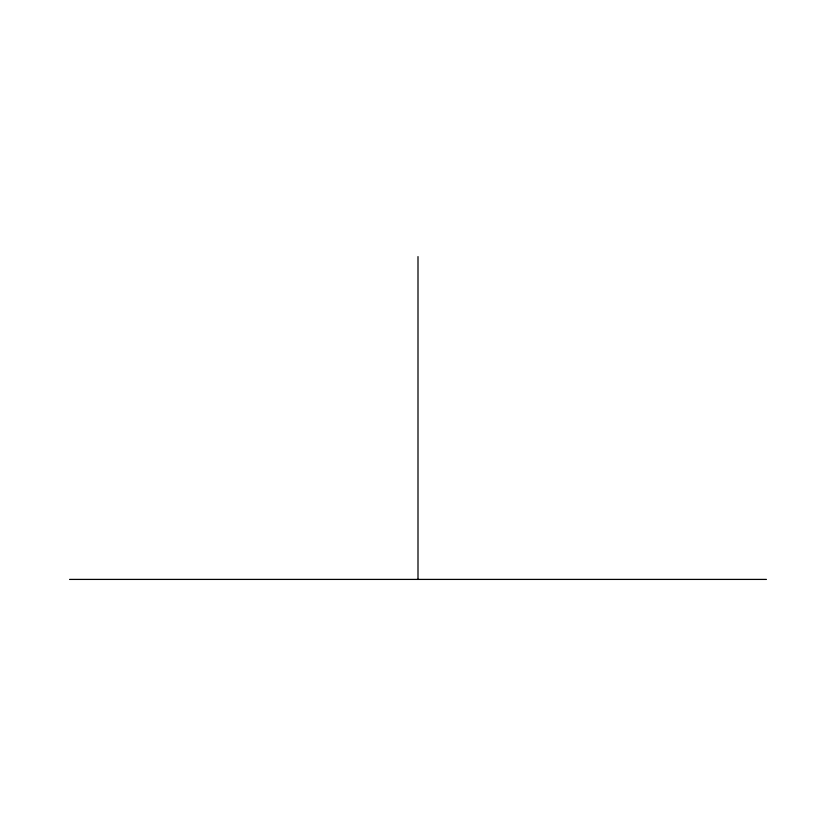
<?xml version="1.0" encoding="UTF-8"?>
<svg xmlns="http://www.w3.org/2000/svg" width="836" height="836" viewBox="0 0 836 836"><rect width="100%" height="100%" fill="white"/><g stroke="black" fill="none" stroke-linecap="round" stroke-linejoin="round"><path stroke-width="1.25" d="M69.566 579.411L766.434 579.411M418 256.589L418 579.411"/></g></svg>
